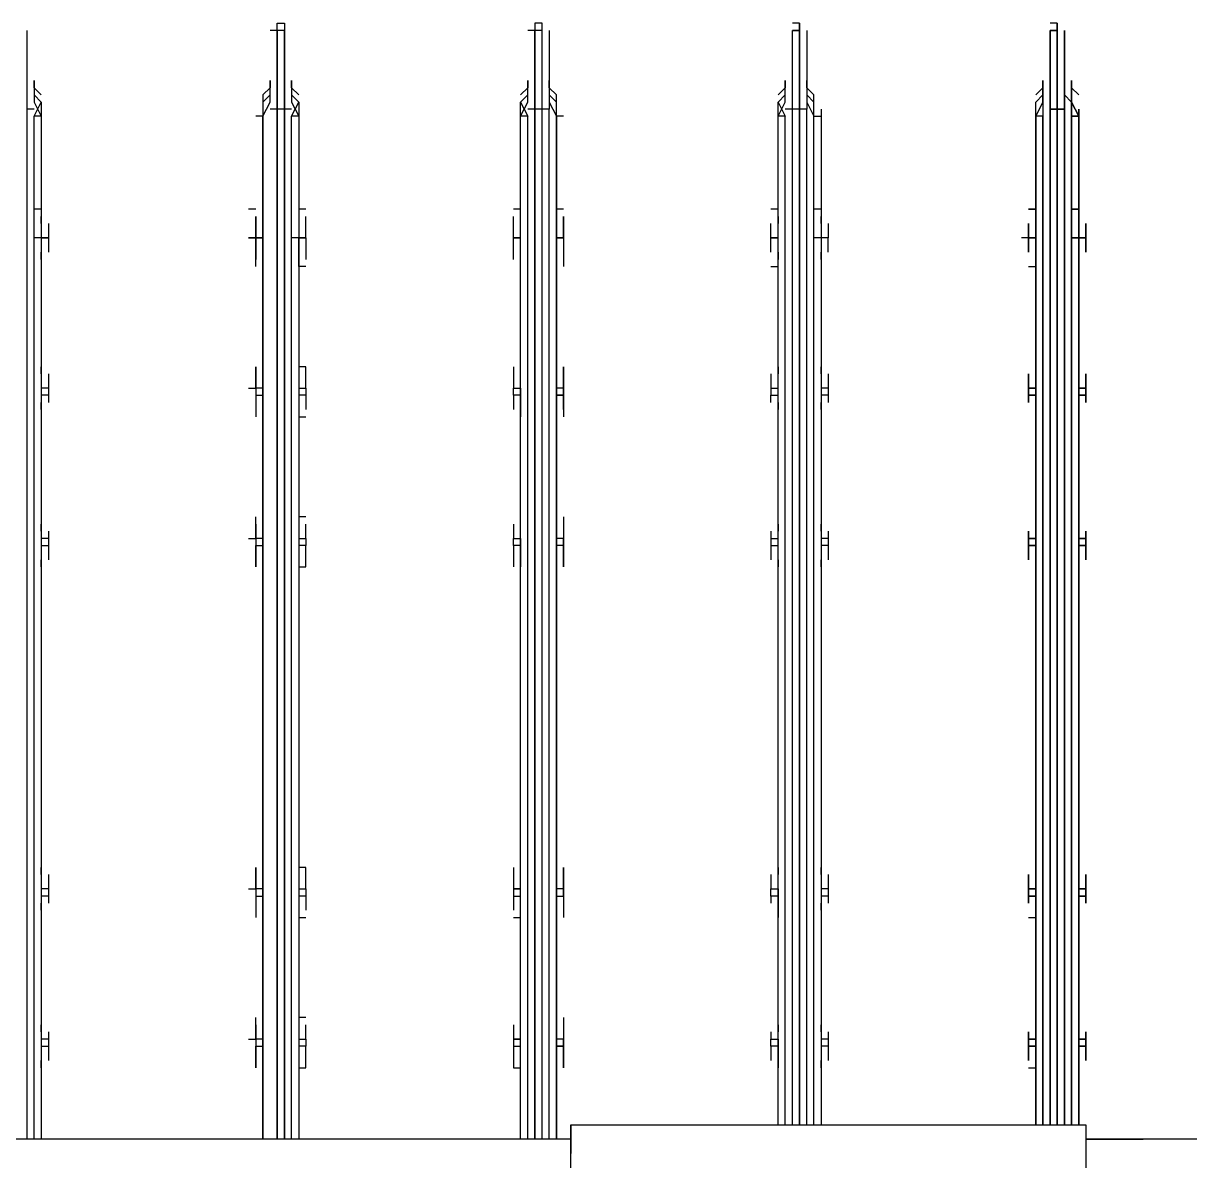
# Model space of a CAD drawing. Header units: metres. Extents: x 531759 to 532310, y 2674774 to 2675087.
# Drawn here: x 532123.5612 to 532123.7867, y 2674977.739 to 2674977.9589 of the extents above; entities that cross this region are included whole.
import ezdxf

# ---------------------------------------------------------------- set-up
doc = ezdxf.new("R2010")
doc.units = ezdxf.units.M
doc.header["$MEASUREMENT"] = 0
doc.layers.add('IDT', color=7, linetype='Continuous')

# ---------------------------------------------------------------- blocks, each defined once
blk = doc.blocks.new('IDT')
at = {"layer": 'IDT', "color": 0, "lineweight": 25}
for p, q in [((14.34065, 10.01299), (14.34065, 10.10843)), ((14.44023, 10.10843), (14.44023, 10.01299)), ((14.34065, 10.01299), (14.34065, 10.01852)), ((14.44023, 10.01299), (14.44023, 10.01852)), ((13.87591, 10.01575), (14.34065, 10.01575)), ((14.34065, 10.01575), (14.32958, 10.01575)), ((14.44023, 10.01575), (15.02116, 10.01575)), ((14.443, 9.81796), (14.443, 10.01575)), ((14.443, 10.01575), (14.443, 9.81796)), ((14.44438, 10.01575), (14.44438, 9.81658)), ((14.44577, 10.01575), (14.44577, 9.81658)), ((14.44715, 9.81658), (14.44715, 10.01575)), ((14.44715, 10.01575), (14.44715, 9.81658)), ((14.44853, 10.01575), (14.44853, 9.81796)), ((14.44992, 10.01575), (14.44992, 9.81796)), ((14.49279, 9.81796), (14.49279, 10.01575)), ((14.49418, 10.01575), (14.49418, 9.81796)), ((14.49556, 9.81658), (14.49556, 10.01575)), ((14.49556, 10.01575), (14.49556, 9.81658)), ((14.49694, 9.81658), (14.49694, 10.01575)), ((14.49694, 10.01575), (14.49694, 9.81658)), ((14.49971, 9.81796), (14.49971, 10.01575)), ((14.49971, 10.01575), (14.49971, 9.81796)), ((14.54259, 9.81796), (14.54259, 10.01575)), ((14.54397, 10.01575), (14.54397, 9.81796)), ((14.54535, 9.81658), (14.54535, 10.01575)), ((14.44023, 10.01299), (14.34065, 10.01299)), ((14.34203, 9.81796), (14.34203, 10.01299)), ((14.34203, 10.01299), (14.34203, 9.81796)), ((14.34341, 9.81796), (14.34341, 10.01299)), ((14.34341, 10.01299), (14.34341, 9.81796)), ((14.3448, 9.81658), (14.3448, 10.01299)), ((14.3448, 10.01299), (14.3448, 9.81658)), ((14.34618, 10.01299), (14.34618, 9.81658)), ((14.34618, 9.81658), (14.34618, 10.01299)), ((14.34618, 10.01299), (14.34618, 9.81658)), ((14.34618, 9.81658), (14.34618, 10.01299)), ((14.34756, 9.81658), (14.34756, 10.01299)), ((14.34756, 10.01299), (14.34756, 9.81658)), ((14.34895, 9.81796), (14.34895, 10.01299)), ((14.34895, 10.01299), (14.34895, 9.81796)), ((14.35033, 10.01299), (14.35033, 9.81796)), ((14.35033, 9.81796), (14.35033, 10.01299)), ((14.39182, 9.81796), (14.39182, 10.01299)), ((14.39321, 10.01299), (14.39321, 9.81796)), ((14.39459, 10.01299), (14.39459, 9.81658)), ((14.39597, 10.01299), (14.39597, 9.81658)), ((14.39597, 9.81658), (14.39597, 10.01299)), ((14.39736, 10.01299), (14.39736, 9.81658)), ((14.39874, 10.01299), (14.39874, 9.81796)), ((14.40012, 10.01299), (14.40012, 9.81796)), ((14.34203, 10.00054), (14.34203, 10.00192)), ((14.34203, 10.00192), (14.34203, 9.99777)), ((14.34203, 9.99777), (14.34203, 10.00192)), ((14.34203, 10.00192), (14.34203, 10.00054)), ((14.35171, 10.00192), (14.35033, 10.00192)), ((14.35033, 10.00192), (14.35033, 9.99777)), ((14.35033, 9.99639), (14.35033, 10.00192)), ((14.35033, 10.00192), (14.35033, 10.00054)), ((14.35033, 10.00054), (14.35033, 10.00192)), ((14.39182, 9.99777), (14.39182, 10.00192)), ((14.39182, 10.00192), (14.39182, 10.00054)), ((14.40012, 9.99777), (14.40012, 10.00192)), ((14.40012, 10.00192), (14.40012, 10.00054)), ((14.44162, 9.99777), (14.44162, 10.00192)), ((14.44162, 10.00192), (14.44162, 10.00054)), ((14.4513, 10.00192), (14.44992, 10.00192)), ((14.44992, 10.00192), (14.44992, 9.99777)), ((14.4513, 10.00054), (14.4513, 10.00192)), ((14.49279, 10.00192), (14.49141, 10.00192)), ((14.49141, 10.00192), (14.49141, 10.00054)), ((14.49279, 9.99639), (14.49279, 10.00192)), ((14.50109, 9.99777), (14.50109, 10.00192)), ((14.50109, 10.00192), (14.50109, 10.00054)), ((14.54259, 9.99777), (14.54259, 10.00192)), ((14.54259, 10.00192), (14.54259, 10.00054)), ((14.34065, 10.00054), (14.34065, 9.99777)), ((14.34065, 9.99777), (14.34065, 10.00054)), ((14.35171, 10.00054), (14.35171, 9.99777)), ((14.35171, 9.99777), (14.35171, 10.00054)), ((14.39044, 9.99777), (14.39044, 10.00054)), ((14.40151, 9.99777), (14.40151, 10.00054)), ((14.44162, 10.00054), (14.44162, 9.99777)), ((14.4513, 9.99777), (14.4513, 10.00054)), ((14.49141, 10.00054), (14.49141, 9.99777)), ((14.50109, 10.00054), (14.50109, 9.99777)), ((14.5412, 9.99777), (14.5412, 10.00054)), ((14.34203, 9.99777), (14.34065, 9.99777)), ((14.34065, 9.99777), (14.34065, 9.99639)), ((14.34065, 9.99639), (14.34065, 9.99777)), ((14.34065, 9.99777), (14.34203, 9.99777)), ((14.34203, 9.99639), (14.34203, 9.99777)), ((14.34203, 9.99777), (14.34203, 9.99639)), ((14.35033, 9.99777), (14.35033, 9.99639)), ((14.35171, 9.99777), (14.35033, 9.99777)), ((14.35033, 9.99777), (14.35171, 9.99777)), ((14.35171, 9.99639), (14.35171, 9.99777)), ((14.35171, 9.99777), (14.35171, 9.99639)), ((14.39044, 9.99639), (14.39044, 9.99777)), ((14.39044, 9.99777), (14.39182, 9.99777)), ((14.39182, 9.99639), (14.39182, 9.99777)), ((14.40012, 9.99777), (14.40151, 9.99777)), ((14.40012, 9.99639), (14.40012, 9.99777)), ((14.40151, 9.99777), (14.40151, 9.99639)), ((14.44162, 9.99639), (14.44162, 9.99777)), ((14.44162, 9.99777), (14.443, 9.99777)), ((14.443, 9.99777), (14.44162, 9.99777)), ((14.44162, 9.99777), (14.44162, 9.99639)), ((14.44992, 9.99777), (14.44992, 9.99639)), ((14.4513, 9.99777), (14.44992, 9.99777)), ((14.4513, 9.99639), (14.4513, 9.99777)), ((14.49141, 9.99639), (14.49141, 9.99777)), ((14.49141, 9.99777), (14.49279, 9.99777)), ((14.50109, 9.99777), (14.49971, 9.99777)), ((14.50109, 9.99639), (14.50109, 9.99777)), ((14.50109, 9.99639), (14.50109, 9.99777)), ((14.54259, 9.99777), (14.5412, 9.99777)), ((14.5412, 9.99639), (14.5412, 9.99777)), ((14.54259, 9.99639), (14.54259, 9.99777)), ((14.34203, 9.99639), (14.34065, 9.99639)), ((14.34065, 9.99639), (14.34065, 9.99501)), ((14.34065, 9.99501), (14.34065, 9.99639)), ((14.34065, 9.99639), (14.34203, 9.99639)), ((14.34203, 9.99639), (14.34203, 9.99224)), ((14.34203, 9.99224), (14.34203, 9.99639)), ((14.34203, 9.99362), (14.34203, 9.99501)), ((14.34203, 9.99501), (14.34203, 9.99362)), ((14.35171, 9.99639), (14.35033, 9.99639)), ((14.35033, 9.99639), (14.35033, 9.99224)), ((14.35033, 9.99224), (14.35033, 9.99639)), ((14.35033, 9.99639), (14.35171, 9.99639)), ((14.35033, 9.99639), (14.35171, 9.99639)), ((14.35171, 9.99639), (14.35033, 9.99639)), ((14.35033, 9.99501), (14.35033, 9.99362)), ((14.35033, 9.99362), (14.35033, 9.99501)), ((14.35171, 9.99639), (14.35171, 9.99501)), ((14.35171, 9.99501), (14.35171, 9.99639)), ((14.39044, 9.99501), (14.39044, 9.99639)), ((14.39044, 9.99639), (14.39182, 9.99639)), ((14.39182, 9.99224), (14.39182, 9.99639)), ((14.39182, 9.99501), (14.39182, 9.99362)), ((14.40151, 9.99639), (14.40012, 9.99639)), ((14.40012, 9.99639), (14.40012, 9.99224)), ((14.40151, 9.99639), (14.40012, 9.99639)), ((14.40012, 9.99362), (14.40012, 9.99501)), ((14.40151, 9.99501), (14.40151, 9.99639)), ((14.44162, 9.99224), (14.44162, 9.99639)), ((14.44162, 9.99639), (14.443, 9.99639)), ((14.44162, 9.99501), (14.44162, 9.99639)), ((14.44162, 9.99362), (14.44162, 9.99501)), ((14.4513, 9.99639), (14.44992, 9.99639)), ((14.44992, 9.99639), (14.44992, 9.99224)), ((14.44992, 9.99639), (14.4513, 9.99639)), ((14.4513, 9.99501), (14.4513, 9.99639)), ((14.4513, 9.99362), (14.4513, 9.99501)), ((14.49279, 9.99639), (14.49141, 9.99639)), ((14.49141, 9.99639), (14.49141, 9.99501)), ((14.49141, 9.99501), (14.49141, 9.99362)), ((14.49279, 9.99224), (14.49279, 9.99639)), ((14.49971, 9.99639), (14.50109, 9.99639)), ((14.50109, 9.99639), (14.50109, 9.99224)), ((14.50109, 9.99501), (14.50109, 9.99639)), ((14.50248, 9.99639), (14.50109, 9.99639)), ((14.50109, 9.99362), (14.50109, 9.99501)), ((14.5412, 9.99501), (14.5412, 9.99639)), ((14.5412, 9.99639), (14.54259, 9.99639)), ((14.54259, 9.99224), (14.54259, 9.99639)), ((14.54259, 9.99501), (14.54259, 9.99362)), ((14.49141, 9.99224), (14.49279, 9.99224)), ((14.34203, 9.96734), (14.34203, 9.97288)), ((14.34203, 9.97288), (14.34203, 9.96734)), ((14.35171, 9.97288), (14.35033, 9.97288)), ((14.35033, 9.97288), (14.35033, 9.96873)), ((14.35033, 9.96873), (14.35033, 9.97288)), ((14.39182, 9.96873), (14.39182, 9.97288)), ((14.40012, 9.96873), (14.40012, 9.97288)), ((14.44162, 9.96873), (14.44162, 9.97288)), ((14.4513, 9.97288), (14.44992, 9.97288)), ((14.44992, 9.97288), (14.44992, 9.96873)), ((14.49279, 9.97288), (14.49141, 9.97288)), ((14.49279, 9.96734), (14.49279, 9.97288)), ((14.50109, 9.96873), (14.50109, 9.97288)), ((14.54259, 9.96734), (14.54259, 9.97288)), ((14.34203, 9.97011), (14.34203, 9.97149)), ((14.34203, 9.97149), (14.34203, 9.97011)), ((14.35033, 9.97149), (14.35033, 9.97011)), ((14.35033, 9.97011), (14.35033, 9.97149)), ((14.39182, 9.97149), (14.39182, 9.97011)), ((14.40012, 9.97011), (14.40012, 9.97149)), ((14.44162, 9.97011), (14.44162, 9.97149)), ((14.4513, 9.97011), (14.4513, 9.97149)), ((14.49141, 9.97011), (14.49141, 9.97149)), ((14.50109, 9.97011), (14.50109, 9.97149)), ((14.54259, 9.97149), (14.54259, 9.97011)), ((14.34065, 9.97011), (14.34065, 9.96873)), ((14.34065, 9.96873), (14.34065, 9.97011)), ((14.34203, 9.96873), (14.34065, 9.96873)), ((14.34065, 9.96873), (14.34065, 9.96734)), ((14.34065, 9.96734), (14.34065, 9.96873)), ((14.34065, 9.96873), (14.34203, 9.96873)), ((14.35033, 9.96873), (14.35033, 9.96734)), ((14.35171, 9.96873), (14.35033, 9.96873)), ((14.35033, 9.96734), (14.35033, 9.96873)), ((14.35033, 9.96873), (14.35171, 9.96873)), ((14.35171, 9.97011), (14.35171, 9.96873)), ((14.35171, 9.96873), (14.35171, 9.97011)), ((14.35171, 9.96734), (14.35171, 9.96873)), ((14.35171, 9.96873), (14.35171, 9.96734)), ((14.39044, 9.96873), (14.39044, 9.97011)), ((14.39044, 9.96734), (14.39044, 9.96873)), ((14.39044, 9.96873), (14.39182, 9.96873)), ((14.39182, 9.96734), (14.39182, 9.96873)), ((14.40012, 9.96873), (14.40151, 9.96873)), ((14.40012, 9.96734), (14.40012, 9.96873)), ((14.40151, 9.96873), (14.40151, 9.97011)), ((14.40151, 9.96873), (14.40151, 9.96734)), ((14.44162, 9.96873), (14.44162, 9.97011)), ((14.443, 9.96873), (14.44162, 9.96873)), ((14.44162, 9.96873), (14.44162, 9.96734)), ((14.44162, 9.96734), (14.44162, 9.96873)), ((14.44992, 9.96873), (14.44992, 9.96734)), ((14.4513, 9.96873), (14.44992, 9.96873)), ((14.4513, 9.96873), (14.4513, 9.97011)), ((14.4513, 9.96734), (14.4513, 9.96873)), ((14.49141, 9.96873), (14.49141, 9.97011)), ((14.49141, 9.96734), (14.49141, 9.96873)), ((14.49141, 9.96873), (14.49279, 9.96873)), ((14.50109, 9.96873), (14.49971, 9.96873)), ((14.50109, 9.96873), (14.50109, 9.97011)), ((14.50109, 9.96734), (14.50109, 9.96873)), ((14.50109, 9.96734), (14.50109, 9.96873)), ((14.5412, 9.96873), (14.5412, 9.97011)), ((14.5412, 9.96734), (14.5412, 9.96873)), ((14.5412, 9.96873), (14.54259, 9.96873)), ((14.34203, 9.96734), (14.34065, 9.96734)), ((14.34065, 9.96734), (14.34065, 9.96458)), ((14.34065, 9.96458), (14.34065, 9.96734)), ((14.34065, 9.96734), (14.34203, 9.96734)), ((14.34203, 9.96734), (14.34203, 9.96319)), ((14.34203, 9.96319), (14.34203, 9.96734)), ((14.35033, 9.96319), (14.35033, 9.96734)), ((14.35033, 9.96734), (14.35171, 9.96734)), ((14.35171, 9.96734), (14.35033, 9.96734)), ((14.35033, 9.96734), (14.35033, 9.96319)), ((14.35033, 9.96734), (14.35171, 9.96734)), ((14.35171, 9.96734), (14.35171, 9.96458)), ((14.35171, 9.96458), (14.35171, 9.96734)), ((14.39044, 9.96458), (14.39044, 9.96734)), ((14.39044, 9.96734), (14.39182, 9.96734)), ((14.39182, 9.96319), (14.39182, 9.96734)), ((14.40151, 9.96734), (14.40012, 9.96734)), ((14.40012, 9.96734), (14.40012, 9.96319)), ((14.40151, 9.96734), (14.40012, 9.96734)), ((14.40151, 9.96458), (14.40151, 9.96734)), ((14.44162, 9.96734), (14.44162, 9.96458)), ((14.44162, 9.96319), (14.44162, 9.96734)), ((14.44162, 9.96734), (14.443, 9.96734)), ((14.4513, 9.96734), (14.44992, 9.96734)), ((14.44992, 9.96734), (14.44992, 9.96319)), ((14.44992, 9.96734), (14.4513, 9.96734)), ((14.4513, 9.96458), (14.4513, 9.96734)), ((14.49279, 9.96734), (14.49141, 9.96734)), ((14.49141, 9.96734), (14.49141, 9.96458)), ((14.49279, 9.96319), (14.49279, 9.96734)), ((14.49971, 9.96734), (14.50109, 9.96734)), ((14.50109, 9.96458), (14.50109, 9.96734)), ((14.50109, 9.96734), (14.50109, 9.96319)), ((14.50248, 9.96734), (14.50109, 9.96734)), ((14.5412, 9.96458), (14.5412, 9.96734)), ((14.5412, 9.96734), (14.54259, 9.96734)), ((14.54259, 9.96319), (14.54259, 9.96734)), ((14.34203, 9.96319), (14.34203, 9.96458)), ((14.34203, 9.96458), (14.34203, 9.96319)), ((14.35033, 9.96319), (14.35033, 9.96458)), ((14.35033, 9.96458), (14.35033, 9.96319)), ((14.39182, 9.96458), (14.39182, 9.96319)), ((14.40012, 9.96319), (14.40012, 9.96458)), ((14.44162, 9.96458), (14.44162, 9.96319)), ((14.4513, 9.96319), (14.4513, 9.96458)), ((14.49141, 9.96458), (14.49141, 9.96319)), ((14.50109, 9.96319), (14.50109, 9.96458)), ((14.54259, 9.96458), (14.54259, 9.96319)), ((14.49141, 9.96319), (14.49279, 9.96319)), ((14.34203, 9.90372), (14.34203, 9.9051)), ((14.34203, 9.9051), (14.34203, 9.90372)), ((14.34203, 9.90095), (14.34203, 9.9051)), ((14.34203, 9.9051), (14.34203, 9.89957)), ((14.35033, 9.90095), (14.35033, 9.9051)), ((14.35033, 9.9051), (14.35033, 9.90372)), ((14.35033, 9.90372), (14.35033, 9.9051)), ((14.35033, 9.9051), (14.35033, 9.90095)), ((14.39182, 9.90095), (14.39182, 9.9051)), ((14.39182, 9.9051), (14.39182, 9.90372)), ((14.40012, 9.90372), (14.40012, 9.9051)), ((14.40012, 9.9051), (14.40012, 9.90095)), ((14.44162, 9.90095), (14.44162, 9.9051)), ((14.44162, 9.9051), (14.44162, 9.90372)), ((14.44992, 9.90095), (14.44992, 9.9051)), ((14.4513, 9.90372), (14.4513, 9.9051)), ((14.49279, 9.9051), (14.49141, 9.9051)), ((14.49141, 9.9051), (14.49141, 9.90372)), ((14.49279, 9.90095), (14.49279, 9.9051)), ((14.50109, 9.90095), (14.50109, 9.9051)), ((14.50109, 9.9051), (14.50109, 9.90372)), ((14.54259, 9.90095), (14.54259, 9.9051)), ((14.54259, 9.9051), (14.54259, 9.90372)), ((14.34065, 9.90372), (14.34065, 9.90095)), ((14.34065, 9.90095), (14.34065, 9.90372)), ((14.35171, 9.90095), (14.35171, 9.90372)), ((14.35171, 9.90372), (14.35171, 9.90095)), ((14.39044, 9.90095), (14.39044, 9.90372)), ((14.40151, 9.90095), (14.40151, 9.90372)), ((14.44162, 9.90372), (14.44162, 9.89957)), ((14.4513, 9.90095), (14.4513, 9.90372)), ((14.49141, 9.90372), (14.49141, 9.90095)), ((14.50109, 9.90372), (14.50109, 9.90095)), ((14.5412, 9.90095), (14.5412, 9.90372)), ((14.34203, 9.90095), (14.34065, 9.90095)), ((14.34065, 9.90095), (14.34065, 9.89957)), ((14.34065, 9.89957), (14.34065, 9.90095)), ((14.34065, 9.90095), (14.34203, 9.90095)), ((14.34203, 9.89957), (14.34203, 9.90095)), ((14.35171, 9.90095), (14.35033, 9.90095)), ((14.35033, 9.90095), (14.35033, 9.89957)), ((14.35033, 9.89957), (14.35033, 9.90095)), ((14.35033, 9.90095), (14.35171, 9.90095)), ((14.35171, 9.89957), (14.35171, 9.90095)), ((14.35171, 9.90095), (14.35171, 9.89957)), ((14.39044, 9.89957), (14.39044, 9.90095)), ((14.39044, 9.90095), (14.39182, 9.90095)), ((14.39182, 9.89957), (14.39182, 9.90095)), ((14.40012, 9.90095), (14.40012, 9.89957)), ((14.40151, 9.90095), (14.40012, 9.90095)), ((14.40151, 9.89957), (14.40151, 9.90095)), ((14.44162, 9.89957), (14.44162, 9.90095)), ((14.44162, 9.90095), (14.443, 9.90095)), ((14.44992, 9.89957), (14.44992, 9.90095)), ((14.44992, 9.90095), (14.4513, 9.90095)), ((14.4513, 9.90095), (14.4513, 9.89957)), ((14.49141, 9.89957), (14.49141, 9.90095)), ((14.49141, 9.90095), (14.49279, 9.90095)), ((14.49279, 9.89542), (14.49279, 9.90095)), ((14.50109, 9.90095), (14.49971, 9.90095)), ((14.50109, 9.89957), (14.50109, 9.90095)), ((14.50109, 9.89957), (14.50109, 9.90095)), ((14.54259, 9.90095), (14.5412, 9.90095)), ((14.5412, 9.89957), (14.5412, 9.90095)), ((14.54259, 9.89957), (14.54259, 9.90095)), ((14.34203, 9.89957), (14.34065, 9.89957)), ((14.34065, 9.89957), (14.34065, 9.89819)), ((14.34065, 9.89819), (14.34065, 9.89957)), ((14.34065, 9.89957), (14.34203, 9.89957)), ((14.34203, 9.89957), (14.34203, 9.89542)), ((14.34203, 9.89542), (14.34203, 9.89957)), ((14.34203, 9.8968), (14.34203, 9.89819)), ((14.34203, 9.89819), (14.34203, 9.8968)), ((14.35033, 9.89542), (14.35033, 9.89957)), ((14.35033, 9.89957), (14.35171, 9.89957)), ((14.35171, 9.89957), (14.35033, 9.89957)), ((14.35033, 9.89957), (14.35033, 9.89542)), ((14.35033, 9.89957), (14.35171, 9.89957)), ((14.35033, 9.89819), (14.35033, 9.8968)), ((14.35033, 9.8968), (14.35033, 9.89819)), ((14.35171, 9.89957), (14.35171, 9.89819)), ((14.35171, 9.89819), (14.35171, 9.89957)), ((14.39044, 9.89819), (14.39044, 9.89957)), ((14.39044, 9.89957), (14.39182, 9.89957)), ((14.39182, 9.89542), (14.39182, 9.89957)), ((14.39182, 9.89819), (14.39182, 9.8968)), ((14.40012, 9.89957), (14.40012, 9.89542)), ((14.40151, 9.89957), (14.40012, 9.89957)), ((14.40012, 9.8968), (14.40012, 9.89819)), ((14.40151, 9.89819), (14.40151, 9.89957)), ((14.44162, 9.89542), (14.44162, 9.89957)), ((14.44162, 9.89957), (14.443, 9.89957)), ((14.44162, 9.89819), (14.44162, 9.89957)), ((14.44162, 9.8968), (14.44162, 9.89819)), ((14.4513, 9.89957), (14.44992, 9.89957)), ((14.44992, 9.89957), (14.44992, 9.89542)), ((14.4513, 9.89957), (14.44992, 9.89957)), ((14.4513, 9.89819), (14.4513, 9.89957)), ((14.4513, 9.8968), (14.4513, 9.89819)), ((14.49279, 9.89957), (14.49141, 9.89957)), ((14.49141, 9.89957), (14.49141, 9.89819)), ((14.49141, 9.89819), (14.49141, 9.8968)), ((14.49971, 9.89957), (14.50109, 9.89957)), ((14.50109, 9.89957), (14.50109, 9.89542)), ((14.50109, 9.89819), (14.50109, 9.89957)), ((14.50248, 9.89957), (14.50109, 9.89957)), ((14.50109, 9.8968), (14.50109, 9.89819)), ((14.5412, 9.89819), (14.5412, 9.89957)), ((14.5412, 9.89957), (14.54259, 9.89957)), ((14.54259, 9.89542), (14.54259, 9.89957)), ((14.54259, 9.89819), (14.54259, 9.8968)), ((14.49141, 9.89542), (14.49279, 9.89542)), ((14.34203, 9.87191), (14.34203, 9.87606)), ((14.34203, 9.87606), (14.34203, 9.87052)), ((14.35033, 9.87052), (14.35033, 9.87606)), ((14.35033, 9.87606), (14.35033, 9.87191)), ((14.39182, 9.87191), (14.39182, 9.87606)), ((14.40012, 9.87606), (14.40012, 9.87191)), ((14.44162, 9.87191), (14.44162, 9.87606)), ((14.44992, 9.87052), (14.44992, 9.87606)), ((14.49279, 9.87606), (14.49141, 9.87606)), ((14.49279, 9.87191), (14.49279, 9.87606)), ((14.50109, 9.87191), (14.50109, 9.87606)), ((14.54259, 9.87191), (14.54259, 9.87606)), ((14.34065, 9.87329), (14.34065, 9.87191)), ((14.34065, 9.87191), (14.34065, 9.87329)), ((14.34203, 9.87329), (14.34203, 9.87467)), ((14.34203, 9.87467), (14.34203, 9.87329)), ((14.35033, 9.87467), (14.35033, 9.87329)), ((14.35033, 9.87329), (14.35033, 9.87467)), ((14.35171, 9.87191), (14.35171, 9.87329)), ((14.35171, 9.87329), (14.35171, 9.87191)), ((14.39044, 9.87191), (14.39044, 9.87329)), ((14.39182, 9.87467), (14.39182, 9.87329)), ((14.40012, 9.87329), (14.40012, 9.87467)), ((14.40151, 9.87329), (14.40151, 9.87191)), ((14.44162, 9.87467), (14.44162, 9.87329)), ((14.44162, 9.87329), (14.44162, 9.87191)), ((14.4513, 9.87329), (14.4513, 9.87467)), ((14.4513, 9.87191), (14.4513, 9.87329)), ((14.49141, 9.87329), (14.49141, 9.87467)), ((14.49141, 9.87191), (14.49141, 9.87329)), ((14.50109, 9.87329), (14.50109, 9.87467)), ((14.50109, 9.87191), (14.50109, 9.87329)), ((14.5412, 9.87191), (14.5412, 9.87329)), ((14.54259, 9.87467), (14.54259, 9.87329)), ((14.34203, 9.87191), (14.34065, 9.87191)), ((14.34065, 9.87191), (14.34065, 9.87052)), ((14.34065, 9.87052), (14.34065, 9.87191)), ((14.34065, 9.87191), (14.34203, 9.87191)), ((14.34203, 9.87052), (14.34203, 9.87191)), ((14.35033, 9.87191), (14.35033, 9.87052)), ((14.35171, 9.87191), (14.35033, 9.87191)), ((14.35033, 9.87191), (14.35171, 9.87191)), ((14.35171, 9.87052), (14.35171, 9.87191)), ((14.35171, 9.87191), (14.35171, 9.87052)), ((14.39044, 9.87052), (14.39044, 9.87191)), ((14.39044, 9.87191), (14.39182, 9.87191)), ((14.39182, 9.87052), (14.39182, 9.87191)), ((14.40012, 9.87191), (14.40012, 9.87052)), ((14.40151, 9.87191), (14.40012, 9.87191)), ((14.40151, 9.87052), (14.40151, 9.87191)), ((14.44162, 9.87052), (14.44162, 9.87191)), ((14.44162, 9.87191), (14.443, 9.87191)), ((14.443, 9.87191), (14.44162, 9.87191)), ((14.44162, 9.87191), (14.44162, 9.87052)), ((14.44992, 9.87191), (14.4513, 9.87191)), ((14.4513, 9.87191), (14.4513, 9.87052)), ((14.49141, 9.87052), (14.49141, 9.87191)), ((14.49141, 9.87191), (14.49279, 9.87191)), ((14.49279, 9.87052), (14.49279, 9.87191)), ((14.50109, 9.87191), (14.49971, 9.87191)), ((14.50109, 9.87052), (14.50109, 9.87191)), ((14.50109, 9.87052), (14.50109, 9.87191)), ((14.5412, 9.87052), (14.5412, 9.87191)), ((14.5412, 9.87191), (14.54259, 9.87191)), ((14.54259, 9.87052), (14.54259, 9.87191)), ((14.34203, 9.87052), (14.34065, 9.87052)), ((14.34065, 9.87052), (14.34065, 9.86776)), ((14.34065, 9.86776), (14.34065, 9.87052)), ((14.34065, 9.87052), (14.34203, 9.87052)), ((14.34203, 9.87052), (14.34203, 9.86637)), ((14.34203, 9.86637), (14.34203, 9.87052)), ((14.35033, 9.87052), (14.35033, 9.86637)), ((14.35033, 9.86637), (14.35033, 9.87052)), ((14.35033, 9.87052), (14.35171, 9.87052)), ((14.35171, 9.87052), (14.35033, 9.87052)), ((14.35033, 9.87052), (14.35171, 9.87052)), ((14.35171, 9.87052), (14.35171, 9.86776)), ((14.35171, 9.86776), (14.35171, 9.87052)), ((14.39044, 9.86776), (14.39044, 9.87052)), ((14.39044, 9.87052), (14.39182, 9.87052)), ((14.39182, 9.86637), (14.39182, 9.87052)), ((14.40012, 9.87052), (14.40012, 9.86637)), ((14.40151, 9.87052), (14.40012, 9.87052)), ((14.40151, 9.86776), (14.40151, 9.87052)), ((14.44162, 9.87052), (14.44162, 9.86776)), ((14.44162, 9.86637), (14.44162, 9.87052)), ((14.44162, 9.87052), (14.443, 9.87052)), ((14.4513, 9.87052), (14.44992, 9.87052)), ((14.44992, 9.87052), (14.44992, 9.86637)), ((14.4513, 9.87052), (14.44992, 9.87052)), ((14.4513, 9.86776), (14.4513, 9.87052)), ((14.49279, 9.87052), (14.49141, 9.87052)), ((14.49141, 9.87052), (14.49141, 9.86776)), ((14.49279, 9.86637), (14.49279, 9.87052)), ((14.49971, 9.87052), (14.50109, 9.87052)), ((14.50109, 9.87052), (14.50109, 9.86637)), ((14.50109, 9.86776), (14.50109, 9.87052)), ((14.50248, 9.87052), (14.50109, 9.87052)), ((14.5412, 9.86776), (14.5412, 9.87052)), ((14.5412, 9.87052), (14.54259, 9.87052)), ((14.54259, 9.86637), (14.54259, 9.87052)), ((14.34203, 9.86637), (14.34203, 9.86776)), ((14.34203, 9.86776), (14.34203, 9.86637)), ((14.35033, 9.86637), (14.35033, 9.86776)), ((14.35033, 9.86776), (14.35033, 9.86637)), ((14.39182, 9.86776), (14.39182, 9.86637)), ((14.40012, 9.86637), (14.40012, 9.86776)), ((14.44162, 9.86776), (14.44162, 9.86637)), ((14.4513, 9.86637), (14.4513, 9.86776)), ((14.49141, 9.86776), (14.49141, 9.86637)), ((14.50109, 9.86637), (14.50109, 9.86776)), ((14.54259, 9.86776), (14.54259, 9.86637)), ((14.49141, 9.86637), (14.49279, 9.86637)), ((14.34203, 9.84148), (14.34203, 9.84701)), ((14.34203, 9.84701), (14.34203, 9.83733)), ((14.35171, 9.84701), (14.35033, 9.84701)), ((14.35033, 9.84701), (14.35033, 9.84148)), ((14.35033, 9.84701), (14.35033, 9.84148)), ((14.39182, 9.84148), (14.39182, 9.84701)), ((14.40151, 9.84701), (14.40012, 9.84701)), ((14.40012, 9.84701), (14.40012, 9.84148)), ((14.44162, 9.84148), (14.44162, 9.84701)), ((14.44992, 9.84701), (14.44992, 9.84148)), ((14.49141, 9.84701), (14.49279, 9.84701)), ((14.49279, 9.84701), (14.49279, 9.84148)), ((14.50109, 9.84701), (14.50109, 9.84148)), ((14.54259, 9.84148), (14.54259, 9.84701)), ((14.34065, 9.84424), (14.34065, 9.84148)), ((14.34065, 9.84148), (14.34065, 9.84424)), ((14.34203, 9.84424), (14.34203, 9.84563)), ((14.34203, 9.84563), (14.34203, 9.84424)), ((14.35033, 9.84563), (14.35033, 9.84424)), ((14.35033, 9.84424), (14.35033, 9.84563)), ((14.35171, 9.84148), (14.35171, 9.84424)), ((14.35171, 9.84424), (14.35171, 9.84148)), ((14.39044, 9.84424), (14.39044, 9.84148)), ((14.39182, 9.84563), (14.39182, 9.84424)), ((14.40012, 9.84424), (14.40012, 9.84563)), ((14.40151, 9.84424), (14.40151, 9.84148)), ((14.44162, 9.84424), (14.44162, 9.84563)), ((14.44162, 9.84148), (14.44162, 9.84424)), ((14.4513, 9.84563), (14.4513, 9.84424)), ((14.4513, 9.84424), (14.4513, 9.84148)), ((14.49141, 9.84424), (14.49141, 9.84563)), ((14.49141, 9.84148), (14.49141, 9.84424)), ((14.50109, 9.84424), (14.50109, 9.84563)), ((14.50109, 9.84148), (14.50109, 9.84424)), ((14.5412, 9.84148), (14.5412, 9.84424)), ((14.54259, 9.84563), (14.54259, 9.84424)), ((14.34065, 9.84148), (14.34203, 9.84148)), ((14.34203, 9.84148), (14.34065, 9.84148)), ((14.34065, 9.84148), (14.34065, 9.83871)), ((14.34065, 9.83871), (14.34065, 9.84148)), ((14.34065, 9.84148), (14.34203, 9.84148)), ((14.34203, 9.84148), (14.34065, 9.84148)), ((14.34203, 9.84148), (14.34341, 9.84148)), ((14.34341, 9.84148), (14.34203, 9.84148)), ((14.34203, 9.83733), (14.34203, 9.84148)), ((14.35033, 9.84148), (14.35171, 9.84148)), ((14.35171, 9.84148), (14.35033, 9.84148)), ((14.35033, 9.84148), (14.35171, 9.84148)), ((14.35171, 9.84148), (14.35033, 9.84148)), ((14.35033, 9.84148), (14.35171, 9.84148)), ((14.35171, 9.84148), (14.35033, 9.84148)), ((14.35033, 9.84148), (14.35033, 9.83733)), ((14.35033, 9.83733), (14.35033, 9.84148)), ((14.35033, 9.84148), (14.35171, 9.84148)), ((14.35033, 9.84148), (14.35171, 9.84148)), ((14.35171, 9.84148), (14.35171, 9.83871)), ((14.35171, 9.83871), (14.35171, 9.84148)), ((14.35171, 9.84148), (14.35309, 9.84148)), ((14.39044, 9.83871), (14.39044, 9.84148)), ((14.39044, 9.84148), (14.39182, 9.84148)), ((14.39044, 9.84148), (14.39182, 9.84148)), ((14.39182, 9.83733), (14.39182, 9.84148)), ((14.39182, 9.84148), (14.39321, 9.84148)), ((14.40012, 9.84148), (14.40012, 9.83733)), ((14.40151, 9.84148), (14.40012, 9.84148)), ((14.40012, 9.84148), (14.40151, 9.84148)), ((14.40151, 9.84148), (14.40012, 9.84148)), ((14.40012, 9.84148), (14.40151, 9.84148)), ((14.40151, 9.84148), (14.40151, 9.83871)), ((14.443, 9.84148), (14.44162, 9.84148)), ((14.44162, 9.84148), (14.44162, 9.83871)), ((14.44162, 9.83733), (14.44162, 9.84148)), ((14.44162, 9.84148), (14.443, 9.84148)), ((14.443, 9.84148), (14.44162, 9.84148)), ((14.44992, 9.84148), (14.4513, 9.84148)), ((14.4513, 9.84148), (14.44992, 9.84148)), ((14.44992, 9.84148), (14.44992, 9.83733)), ((14.4513, 9.84148), (14.44992, 9.84148)), ((14.44992, 9.84148), (14.4513, 9.84148)), ((14.4513, 9.84148), (14.4513, 9.83871)), ((14.49279, 9.84148), (14.49141, 9.84148)), ((14.49141, 9.84148), (14.49141, 9.83871)), ((14.49279, 9.84148), (14.49141, 9.84148)), ((14.49141, 9.84148), (14.49279, 9.84148)), ((14.49279, 9.83733), (14.49279, 9.84148)), ((14.49279, 9.84148), (14.49418, 9.84148)), ((14.50109, 9.84148), (14.49971, 9.84148)), ((14.49971, 9.84148), (14.50109, 9.84148)), ((14.50109, 9.84148), (14.50248, 9.84148)), ((14.50248, 9.84148), (14.50109, 9.84148)), ((14.50109, 9.84148), (14.50109, 9.83871)), ((14.50109, 9.83733), (14.50109, 9.84148)), ((14.5412, 9.83871), (14.5412, 9.84148)), ((14.5412, 9.84148), (14.54259, 9.84148)), ((14.5412, 9.84148), (14.54259, 9.84148)), ((14.54259, 9.84148), (14.5412, 9.84148)), ((14.54259, 9.83733), (14.54259, 9.84148)), ((14.54259, 9.84148), (14.54397, 9.84148)), ((14.34203, 9.83733), (14.34203, 9.83871)), ((14.34203, 9.83871), (14.34203, 9.83733)), ((14.35033, 9.83871), (14.35033, 9.83733)), ((14.35033, 9.83733), (14.35033, 9.83871)), ((14.39182, 9.83871), (14.39182, 9.83733)), ((14.40012, 9.83733), (14.40012, 9.83871)), ((14.44162, 9.83871), (14.44162, 9.83733)), ((14.4513, 9.83871), (14.4513, 9.83733)), ((14.49141, 9.83871), (14.49141, 9.83733)), ((14.50109, 9.83871), (14.50109, 9.83733)), ((14.54259, 9.83871), (14.54259, 9.83733)), ((14.34341, 9.83594), (14.34203, 9.83594)), ((14.34203, 9.83594), (14.34341, 9.83594)), ((14.35171, 9.83594), (14.35033, 9.83594)), ((14.35033, 9.83594), (14.35171, 9.83594)), ((14.39182, 9.83594), (14.39321, 9.83594)), ((14.40012, 9.83594), (14.40151, 9.83594)), ((14.44162, 9.83594), (14.443, 9.83594)), ((14.44992, 9.83594), (14.4513, 9.83594)), ((14.49141, 9.83594), (14.49279, 9.83594)), ((14.50109, 9.83594), (14.50248, 9.83594)), ((14.54259, 9.83594), (14.54397, 9.83594)), ((14.34341, 9.81796), (14.34203, 9.81796)), ((14.34203, 9.81796), (14.34341, 9.8152)), ((14.34341, 9.8152), (14.34203, 9.81796)), ((14.34203, 9.81796), (14.34341, 9.81796)), ((14.34203, 9.81796), (14.34203, 9.81658)), ((14.34203, 9.81658), (14.34203, 9.81796)), ((14.34341, 9.81796), (14.34341, 9.81381)), ((14.34341, 9.81381), (14.34341, 9.81796)), ((14.35033, 9.81796), (14.34895, 9.8152)), ((14.34895, 9.8152), (14.35033, 9.81796)), ((14.34895, 9.81381), (14.34895, 9.81796)), ((14.34895, 9.81796), (14.35033, 9.81796)), ((14.34895, 9.81381), (14.34895, 9.81796)), ((14.34895, 9.81796), (14.35033, 9.81796)), ((14.35033, 9.81796), (14.35033, 9.81658)), ((14.35033, 9.81796), (14.35033, 9.81658)), ((14.39321, 9.81796), (14.39182, 9.81796)), ((14.39182, 9.81658), (14.39182, 9.81796)), ((14.39321, 9.81796), (14.39321, 9.81381)), ((14.39459, 9.8152), (14.39321, 9.81796)), ((14.40012, 9.81796), (14.39874, 9.8152)), ((14.40012, 9.8152), (14.39874, 9.81796)), ((14.39874, 9.81796), (14.40012, 9.81796)), ((14.40012, 9.81796), (14.40012, 9.81658)), ((14.44162, 9.81796), (14.443, 9.81796)), ((14.443, 9.81796), (14.443, 9.81381)), ((14.44438, 9.8152), (14.443, 9.81796)), ((14.443, 9.81796), (14.443, 9.81658)), ((14.44992, 9.81796), (14.44853, 9.8152)), ((14.44992, 9.8152), (14.44853, 9.81796)), ((14.44853, 9.81796), (14.44992, 9.81796)), ((14.44992, 9.81796), (14.44992, 9.81658)), ((14.49418, 9.8152), (14.49279, 9.81796)), ((14.49279, 9.81796), (14.49418, 9.81796)), ((14.49418, 9.81796), (14.49279, 9.8152)), ((14.49279, 9.81658), (14.49279, 9.81796)), ((14.49971, 9.81796), (14.49833, 9.8152)), ((14.49971, 9.81658), (14.49971, 9.81796)), ((14.49971, 9.81381), (14.49971, 9.81796)), ((14.49971, 9.81796), (14.50109, 9.81796)), ((14.54397, 9.8152), (14.54259, 9.81796)), ((14.54259, 9.81796), (14.54397, 9.81796)), ((14.54397, 9.81796), (14.54259, 9.8152)), ((14.54259, 9.81658), (14.54259, 9.81796)), ((14.34341, 9.8152), (14.34341, 9.81658)), ((14.34341, 9.81658), (14.34341, 9.8152)), ((14.34341, 9.8152), (14.34341, 9.81105)), ((14.34341, 9.81105), (14.34341, 9.8152)), ((14.3448, 9.81381), (14.34341, 9.8152)), ((14.34341, 9.8152), (14.3448, 9.81381)), ((14.3448, 9.81658), (14.3448, 9.80137)), ((14.3448, 9.80137), (14.3448, 9.81658)), ((14.3448, 9.81658), (14.34618, 9.81658)), ((14.34618, 9.81658), (14.3448, 9.81658)), ((14.34756, 9.81658), (14.34618, 9.81658)), ((14.34618, 9.81658), (14.34756, 9.81658)), ((14.34618, 9.79998), (14.34618, 9.81658)), ((14.34618, 9.81658), (14.34618, 9.79998)), ((14.34618, 9.81658), (14.34756, 9.81658)), ((14.34618, 9.81658), (14.34756, 9.81658)), ((14.34618, 9.81658), (14.34618, 9.79998)), ((14.34618, 9.79998), (14.34618, 9.81658)), ((14.34756, 9.80137), (14.34756, 9.81658)), ((14.34756, 9.81658), (14.34756, 9.80137)), ((14.34895, 9.8152), (14.34895, 9.81105)), ((14.34895, 9.81105), (14.34895, 9.8152)), ((14.35033, 9.8152), (14.34895, 9.81381)), ((14.35033, 9.8152), (14.34895, 9.81381)), ((14.35033, 9.81658), (14.35033, 9.8152)), ((14.35033, 9.81658), (14.35033, 9.8152)), ((14.39321, 9.81658), (14.39321, 9.8152)), ((14.39321, 9.8152), (14.39459, 9.81381)), ((14.39459, 9.81658), (14.39597, 9.81658)), ((14.39459, 9.80137), (14.39459, 9.81658)), ((14.39459, 9.81105), (14.39459, 9.8152)), ((14.39597, 9.81658), (14.39736, 9.81658)), ((14.39597, 9.81658), (14.39597, 9.79998)), ((14.39597, 9.79998), (14.39597, 9.81658)), ((14.39736, 9.81658), (14.39736, 9.80137)), ((14.39736, 9.81658), (14.39874, 9.81658)), ((14.39874, 9.8152), (14.39874, 9.81105)), ((14.40012, 9.8152), (14.39874, 9.81381)), ((14.39874, 9.81381), (14.40012, 9.8152)), ((14.40012, 9.81658), (14.40012, 9.8152)), ((14.443, 9.81658), (14.443, 9.8152)), ((14.443, 9.8152), (14.44438, 9.81381)), ((14.44438, 9.81658), (14.44577, 9.81658)), ((14.44438, 9.80137), (14.44438, 9.81658)), ((14.44438, 9.81105), (14.44438, 9.8152)), ((14.44577, 9.81658), (14.44715, 9.81658)), ((14.44577, 9.81658), (14.44577, 9.79998)), ((14.44715, 9.81658), (14.44853, 9.81658)), ((14.44715, 9.79998), (14.44715, 9.81658)), ((14.44715, 9.81658), (14.44715, 9.80137)), ((14.44853, 9.8152), (14.44853, 9.81105)), ((14.44992, 9.8152), (14.44853, 9.81381)), ((14.44853, 9.81381), (14.44992, 9.8152)), ((14.44992, 9.81658), (14.44992, 9.8152)), ((14.49279, 9.8152), (14.49279, 9.81658)), ((14.49279, 9.8152), (14.49418, 9.81381)), ((14.49418, 9.81381), (14.49279, 9.8152)), ((14.49418, 9.81658), (14.49556, 9.81658)), ((14.49418, 9.81105), (14.49418, 9.8152)), ((14.49556, 9.81658), (14.49556, 9.80137)), ((14.49556, 9.79998), (14.49556, 9.81658)), ((14.49556, 9.81658), (14.49694, 9.81658)), ((14.49694, 9.80137), (14.49694, 9.81658)), ((14.49694, 9.81658), (14.49833, 9.81658)), ((14.49694, 9.81658), (14.49694, 9.79998)), ((14.49833, 9.81381), (14.49971, 9.8152)), ((14.49833, 9.8152), (14.49833, 9.81105)), ((14.49971, 9.8152), (14.49971, 9.81658)), ((14.54259, 9.8152), (14.54259, 9.81658)), ((14.54259, 9.8152), (14.54397, 9.81381)), ((14.54397, 9.81381), (14.54259, 9.8152)), ((14.54397, 9.81658), (14.54535, 9.81658)), ((14.54397, 9.81105), (14.54397, 9.8152)), ((14.54535, 9.80137), (14.54535, 9.81658)), ((14.34341, 9.81243), (14.34203, 9.81381)), ((14.34203, 9.81381), (14.34341, 9.81243)), ((14.34341, 9.81105), (14.34341, 9.81243)), ((14.34341, 9.81243), (14.34341, 9.81105)), ((14.34895, 9.81243), (14.35033, 9.81381)), ((14.35033, 9.81381), (14.34895, 9.81243)), ((14.34895, 9.81105), (14.34895, 9.81243)), ((14.34895, 9.81243), (14.34895, 9.81105)), ((14.39321, 9.81381), (14.39459, 9.81243)), ((14.39459, 9.81243), (14.39459, 9.81105)), ((14.39874, 9.81243), (14.40012, 9.81381)), ((14.39874, 9.81105), (14.39874, 9.81243)), ((14.443, 9.81381), (14.44438, 9.81243)), ((14.44438, 9.81243), (14.44438, 9.81105)), ((14.44853, 9.81243), (14.44992, 9.81381)), ((14.44853, 9.81105), (14.44853, 9.81243)), ((14.49279, 9.81381), (14.49418, 9.81243)), ((14.49418, 9.81243), (14.49418, 9.81105)), ((14.49833, 9.81243), (14.49971, 9.81381)), ((14.49833, 9.81105), (14.49833, 9.81243)), ((14.54259, 9.81381), (14.54397, 9.81243)), ((14.54397, 9.81243), (14.54397, 9.81105)), ((14.34756, 9.80137), (14.34618, 9.80137)), ((14.34618, 9.80137), (14.34756, 9.80137)), ((14.34756, 9.80137), (14.34618, 9.80137)), ((14.34618, 9.80137), (14.34756, 9.80137)), ((14.39736, 9.80137), (14.39597, 9.80137)), ((14.39597, 9.80137), (14.39736, 9.80137)), ((14.44577, 9.80137), (14.44715, 9.80137)), ((14.44715, 9.80137), (14.44853, 9.80137)), ((14.49556, 9.80137), (14.49694, 9.80137)), ((14.49694, 9.80137), (14.49833, 9.80137)), ((14.34618, 9.79998), (14.34756, 9.79998)), ((14.39597, 9.79998), (14.39736, 9.79998)), ((14.44577, 9.79998), (14.44715, 9.79998)), ((14.49694, 9.79998), (14.49556, 9.79998))]:
    blk.add_line(p, q, dxfattribs=at)

msp = doc.modelspace()

# ---------------------------------------------------------------- block references
at = {"layer": 'IDT', "color": 8, "rotation": 180}
msp.add_blockref('IDT', (532138.10728, 2674987.75885), dxfattribs=at)

doc.saveas('drawing.dxf')
